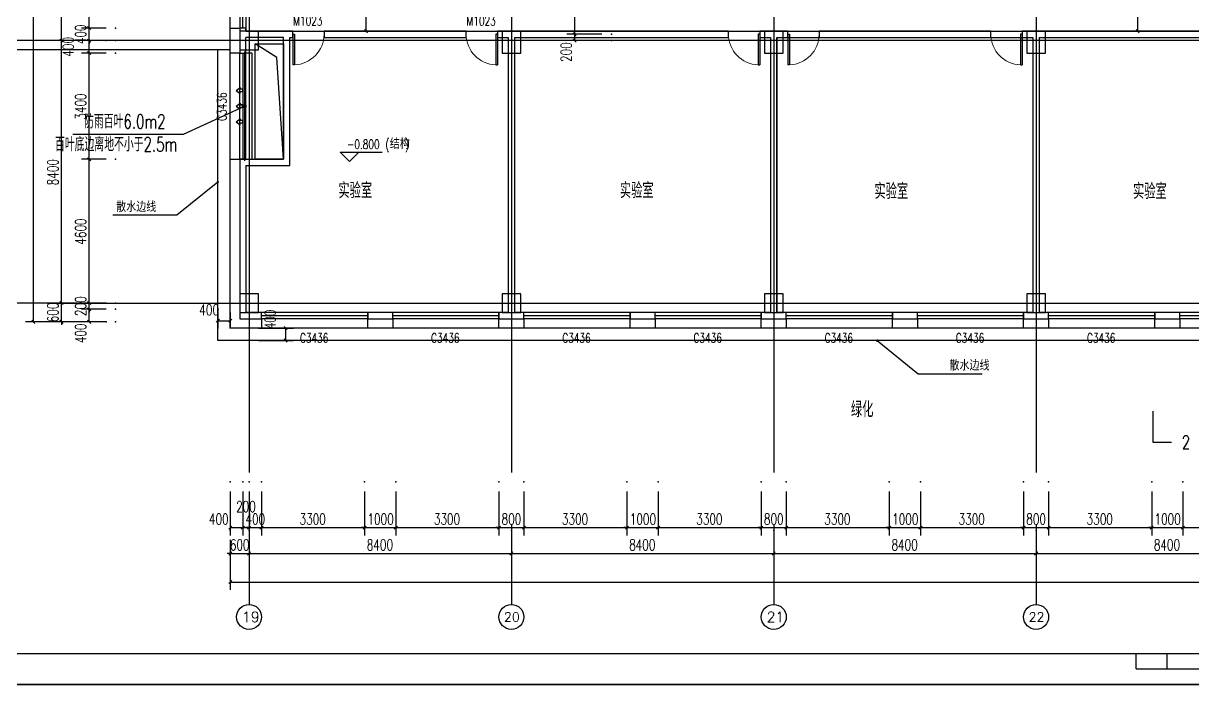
# Model space of a CAD drawing. Header units: inches. Extents: x -867 to 118033, y 723948 to 808048.
# Drawn here: x 17957 to 55394, y 723948 to 745109 of the extents above; entities that cross this region are included whole.
import ezdxf

# ---------------------------------------------------------------- set-up
doc = ezdxf.new("R2010")
doc.units = ezdxf.units.IN
doc.header["$MEASUREMENT"] = 0
for name, color, linetype in [('0-一般装修部位', 10, 'Continuous'), ('0-幕墙线', 10, 'Continuous'), ('0-轴线尺寸', 10, 'Continuous'), ('AXIS', 10, 'Continuous'), ('COLUMN', 10, 'Continuous'), ('DIM_ELEV', 10, 'Continuous'), ('DIM_LEAD', 10, 'Continuous'), ('DIM_SYMB', 10, 'Continuous'), ('DOOR_FIRE', 10, 'Continuous'), ('DOTE', 10, 'Continuous'), ('M-INFO-LVR', 10, 'Continuous'), ('M-INFO-LVR-TEXT', 10, 'Continuous'), ('M-INFO-ROOM-JZTZ', 10, 'Continuous'), ('PUB_DIM', 10, 'Continuous'), ('PUB_HATCH', 10, 'Continuous'), ('PUB_TEXT', 10, 'Continuous'), ('RD-侧石线', 10, 'Continuous'), ('WALL', 10, 'Continuous'), ('WINDOW', 10, 'Continuous'), ('图框', 10, 'Continuous'), ('排水', 10, 'Continuous')]:
    doc.layers.add(name, color=color, linetype=linetype)
doc.styles.add('_TCH_AXIS', font='COMPLEX', dxfattribs={"bigfont": 'GBCBIG'})
doc.styles.add('_TCH_DIM', font='SIMPLEX', dxfattribs={"bigfont": 'GBCBIG'})
doc.styles.add('_TCH_LABEL', font='COMPLEX', dxfattribs={"bigfont": 'GBCBIG'})
doc.styles.add('_TCH_WINDOW', font='SIMPLEX', dxfattribs={"bigfont": 'GBCBIG'})
doc.styles.add('DIM_FONT', font='SIMPLEX', dxfattribs={"width": 0.7, "bigfont": 'GBCBIG'})
doc.styles.add('M-TEXT1', font='tj-romans1.shx', dxfattribs={"width": 0.6, "bigfont": 'tj-hztxt1.shx'})

# ---------------------------------------------------------------- blocks, each defined once
blk = doc.blocks.new('F1_ACAD_FMEBLOCK8')
at = {"layer": 'PUB_HATCH', "color": 8}
for points in [[(-33275, -24275), (-33275, -23675), (-33875, -23675), (-33875, -24275)], [(-24875, -24375), (-24875, -23675), (-25475, -23675), (-25475, -24375)], [(-16475, -24375), (-16475, -23675), (-17075, -23675), (-17075, -24375)], [(-8075, -24375), (-8075, -23675), (-8675, -23675), (-8675, -24375)], [(-33275, -32675), (-33275, -32075), (-33875, -32075), (-33875, -32675)], [(-24875, -32675), (-24875, -32075), (-25475, -32075), (-25475, -32675)], [(-16475, -32675), (-16475, -32075), (-17075, -32075), (-17075, -32675)], [(-8075, -32675), (-8075, -32075), (-8675, -32075), (-8675, -32675)]]:
    blk.add_lwpolyline(points, close=True, dxfattribs=at)

msp = doc.modelspace()

# ---------------------------------------------------------------- linework, layer by layer
at = {"color": 7}
for p, q in [((53583, 724454), (53583, 724954)), ((54583, 724454), (54583, 724954)), ((53583, 724454), (63583, 724454)), ((-867, 723948), (118033, 723948))]:
    msp.add_line(p, q, dxfattribs=at)
msp.add_lwpolyline([(117033, 724948), (117033, 807048), (1633, 807048), (1633, 724948)], close=True, dxfattribs=at)
at = {"layer": '0-一般装修部位', "color": 3}
msp.add_lwpolyline([(33883, 758659), (33883, 752859), (25083, 752859), (25083, 746759), (25083, 744859), (59083, 744859), (59083, 746659), (36683, 746659), (36683, 758659), (33883, 758659)], dxfattribs=at)
msp.add_lwpolyline([(42083, 744659), (50283, 744659), (50283, 735859), (42083, 735859)], close=True, dxfattribs=at)
at = {"layer": '0-幕墙线', "color": 31}
for points in [[(24883, 744159), (24583, 744159), (24583, 744959), (24883, 744959)], [(25583, 735659), (25583, 735359), (24583, 735359), (24583, 740759), (24883, 740759)], [(29783, 735659), (29783, 735359), (28983, 735359), (28983, 735659)], [(33983, 735659), (33983, 735359), (33183, 735359), (33183, 735659)], [(38183, 735659), (38183, 735359), (37383, 735359), (37383, 735659)], [(42383, 735659), (42383, 735359), (41583, 735359), (41583, 735659)], [(46583, 735659), (46583, 735359), (45783, 735359), (45783, 735659)], [(50783, 735659), (50783, 735359), (49983, 735359), (49983, 735659)], [(54983, 735659), (54983, 735359), (54183, 735359), (54183, 735659)]]:
    msp.add_lwpolyline(points, dxfattribs=at)
msp.add_lwpolyline([(25083, 742499), (25083, 742419), (24883, 742419), (24883, 742499)], close=True, dxfattribs=at)
at = {"layer": '0-轴线尺寸', "color": 3, "lineweight": -2}
for p, q in [((18278, 735559), (18278, 801409)), ((19177, 744559), (19177, 752959)), ((20065, 744959), (20065, 746759)), ((20065, 744959), (20065, 745059)), ((20603, 744959), (19815, 744959)), ((20603, 744959), (19815, 744959)), ((20065, 744559), (20065, 744959)), ((20303, 744559), (18927, 744559)), ((20303, 744559), (18927, 744559)), ((19177, 736159), (19177, 744559)), ((20603, 744559), (19815, 744559)), ((20603, 744559), (19815, 744559)), ((20065, 744159), (20065, 744559)), ((20065, 744559), (20065, 744459)), ((20603, 744159), (19815, 744159)), ((20603, 744159), (19815, 744159)), ((20065, 740759), (20065, 744159)), ((20603, 740759), (19815, 740759)), ((20603, 740759), (19815, 740759)), ((20065, 736159), (20065, 740759)), ((20303, 736159), (18927, 736159)), ((20303, 736159), (18927, 736159)), ((19177, 736159), (19177, 736259)), ((19177, 735559), (19177, 736159)), ((20603, 736159), (19815, 736159)), ((20603, 736159), (19815, 736159)), ((20065, 736159), (20065, 736259)), ((20065, 735959), (20065, 736159)), ((20603, 735959), (19815, 735959)), ((20603, 735959), (19815, 735959)), ((20065, 735559), (20065, 735959)), ((20065, 735959), (20065, 735859)), ((20303, 735559), (18028, 735559)), ((20303, 735559), (18927, 735559)), ((19177, 735559), (19177, 735459)), ((20603, 735559), (19815, 735559)), ((24583, 730133), (24583, 728721)), ((24983, 730133), (24983, 728721)), ((24983, 730133), (24983, 728721)), ((25183, 730133), (25183, 728721)), ((25183, 730133), (25183, 728721)), ((25583, 730133), (25583, 728721)), ((25583, 730133), (25583, 728721)), ((28883, 730133), (28883, 728721)), ((28883, 730133), (28883, 728721)), ((29883, 730133), (29883, 728721)), ((29883, 730133), (29883, 728721)), ((33183, 730133), (33183, 728721)), ((33183, 730133), (33183, 728721)), ((33983, 730133), (33983, 728721)), ((33983, 730133), (33983, 728721)), ((37283, 730133), (37283, 728721)), ((37283, 730133), (37283, 728721)), ((38283, 730133), (38283, 728721)), ((38283, 730133), (38283, 728721)), ((41583, 730133), (41583, 728721)), ((41583, 730133), (41583, 728721)), ((42383, 730133), (42383, 728721)), ((42383, 730133), (42383, 728721)), ((45683, 730133), (45683, 728721)), ((45683, 730133), (45683, 728721)), ((46683, 730133), (46683, 728721)), ((46683, 730133), (46683, 728721)), ((49983, 730133), (49983, 728721)), ((49983, 730133), (49983, 728721)), ((50783, 730133), (50783, 728721)), ((50783, 730133), (50783, 728721)), ((54083, 730133), (54083, 728721)), ((54083, 730133), (54083, 728721)), ((55083, 730133), (55083, 728721)), ((55083, 730133), (55083, 728721)), ((24583, 728971), (24983, 728971)), ((24983, 728971), (25183, 728971)), ((25183, 728971), (25083, 728971)), ((25183, 728971), (25583, 728971)), ((25583, 728971), (28883, 728971)), ((25583, 728971), (25683, 728971)), ((28883, 728971), (28783, 728971)), ((28883, 728971), (29883, 728971)), ((29883, 728971), (29983, 728971)), ((29883, 728971), (33183, 728971)), ((33183, 728971), (33083, 728971)), ((33183, 728971), (33983, 728971)), ((33983, 728971), (34083, 728971)), ((33983, 728971), (37283, 728971)), ((37283, 728971), (37183, 728971)), ((37283, 728971), (38283, 728971)), ((38283, 728971), (38383, 728971)), ((38283, 728971), (41583, 728971)), ((41583, 728971), (41483, 728971)), ((41583, 728971), (42383, 728971)), ((42383, 728971), (45683, 728971)), ((42383, 728971), (42483, 728971)), ((45683, 728971), (45583, 728971)), ((45683, 728971), (46683, 728971)), ((46683, 728971), (49983, 728971)), ((46683, 728971), (46783, 728971)), ((49983, 728971), (49883, 728971)), ((49983, 728971), (50783, 728971)), ((50783, 728971), (54083, 728971)), ((50783, 728971), (50883, 728971)), ((54083, 728971), (53983, 728971)), ((54083, 728971), (55083, 728971)), ((55083, 728971), (58383, 728971)), ((55083, 728971), (55183, 728971)), ((24583, 728583), (24583, 727895)), ((24583, 728583), (24583, 726980)), ((25183, 728583), (25183, 727895)), ((25183, 728583), (25183, 727895)), ((33583, 728583), (33583, 727895)), ((33583, 728583), (33583, 727895)), ((41983, 728583), (41983, 727895)), ((41983, 728583), (41983, 727895)), ((50383, 728583), (50383, 727895)), ((50383, 728583), (50383, 727895)), ((24583, 728145), (24483, 728145)), ((24583, 728145), (25183, 728145)), ((25183, 728145), (33583, 728145)), ((25183, 728145), (25283, 728145)), ((33583, 728145), (41983, 728145)), ((41983, 728145), (50383, 728145)), ((50383, 728145), (58783, 728145)), ((24583, 727230), (93133, 727230))]:
    msp.add_line(p, q, dxfattribs=at)
at = {"layer": '0-轴线尺寸', "color": 3, "linetype": 'ByBlock'}
for p, q in [((20015, 745009), (20115, 744909)), ((20015, 745009), (20115, 744909)), ((19227, 744509), (19127, 744609)), ((19127, 744609), (19227, 744509)), ((20115, 744509), (20015, 744609)), ((20115, 744509), (20015, 744609)), ((20015, 744209), (20115, 744109)), ((20115, 744109), (20015, 744209)), ((20015, 740809), (20115, 740709)), ((20115, 740709), (20015, 740809)), ((19127, 736209), (19227, 736109)), ((19127, 736209), (19227, 736109)), ((20015, 736209), (20115, 736109)), ((20015, 736209), (20115, 736109)), ((20115, 735909), (20015, 736009)), ((20115, 735909), (20015, 736009)), ((18228, 735609), (18328, 735509)), ((19227, 735509), (19127, 735609)), ((20015, 735609), (20115, 735509)), ((24633, 729021), (24533, 728921)), ((24933, 728921), (25033, 729021)), ((25033, 729021), (24933, 728921)), ((25133, 728921), (25233, 729021)), ((25133, 728921), (25233, 729021)), ((25633, 729021), (25533, 728921)), ((25633, 729021), (25533, 728921)), ((28833, 728921), (28933, 729021)), ((28833, 728921), (28933, 729021)), ((29933, 729021), (29833, 728921)), ((29933, 729021), (29833, 728921)), ((33133, 728921), (33233, 729021)), ((33133, 728921), (33233, 729021)), ((34033, 729021), (33933, 728921)), ((34033, 729021), (33933, 728921)), ((37233, 728921), (37333, 729021)), ((37233, 728921), (37333, 729021)), ((38333, 729021), (38233, 728921)), ((38333, 729021), (38233, 728921)), ((41533, 728921), (41633, 729021)), ((41533, 728921), (41633, 729021)), ((42433, 729021), (42333, 728921)), ((42433, 729021), (42333, 728921)), ((45633, 728921), (45733, 729021)), ((45633, 728921), (45733, 729021)), ((46733, 729021), (46633, 728921)), ((46733, 729021), (46633, 728921)), ((49933, 728921), (50033, 729021)), ((49933, 728921), (50033, 729021)), ((50833, 729021), (50733, 728921)), ((50833, 729021), (50733, 728921)), ((54033, 728921), (54133, 729021)), ((54033, 728921), (54133, 729021)), ((55133, 729021), (55033, 728921)), ((55133, 729021), (55033, 728921)), ((24533, 728095), (24633, 728195)), ((25233, 728195), (25133, 728095)), ((25233, 728195), (25133, 728095)), ((33533, 728095), (33633, 728195)), ((33633, 728195), (33533, 728095)), ((42033, 728195), (41933, 728095)), ((41933, 728095), (42033, 728195)), ((50433, 728195), (50333, 728095)), ((50333, 728095), (50433, 728195)), ((24633, 727280), (24533, 727180))]:
    msp.add_line(p, q, dxfattribs=at)
at = {"layer": '0-轴线尺寸', "color": 3}
for p in [(20065, 744959), (20903, 744959), (20903, 744959), (19177, 744559), (20065, 744559), (20603, 744559), (20603, 744559), (20903, 744559), (20903, 744559), (20065, 744159), (20903, 744159), (20903, 744159), (20065, 740759), (20903, 740759), (20903, 740759), (19177, 736159), (20065, 736159), (20603, 736159), (20603, 736159), (20903, 736159), (20903, 736159), (20065, 735959), (20903, 735959), (20903, 735959), (20603, 735559), (20603, 735559), (20903, 735559), (24583, 730433), (24983, 730433), (24983, 730433), (25183, 730433), (25183, 730433), (25583, 730433), (25583, 730433), (28883, 730433), (28883, 730433), (29883, 730433), (29883, 730433), (33183, 730433), (33183, 730433), (33983, 730433), (33983, 730433), (37283, 730433), (37283, 730433), (38283, 730433), (38283, 730433), (41583, 730433), (41583, 730433), (42383, 730433), (42383, 730433), (45683, 730433), (45683, 730433), (46683, 730433), (46683, 730433), (49983, 730433), (49983, 730433), (50783, 730433), (50783, 730433), (54083, 730433), (54083, 730433), (55083, 730433), (55083, 730433), (24983, 728971), (25183, 728971), (25583, 728971), (28883, 728971), (29883, 728971), (33183, 728971), (33983, 728971), (37283, 728971), (38283, 728971), (41583, 728971), (42383, 728971), (45683, 728971), (46683, 728971), (49983, 728971), (50783, 728971), (54083, 728971), (55083, 728971), (24583, 728883), (24583, 728883), (25183, 728883), (25183, 728883), (33583, 728883), (33583, 728883), (41983, 728883), (41983, 728883), (50383, 728883), (50383, 728883), (25183, 728145), (33583, 728145), (41983, 728145), (50383, 728145)]:
    msp.add_point(p, dxfattribs=at)
at = {"layer": 'AXIS', "color": 3}
for p, q in [((20202, 744559), (16202, 744559)), ((20202, 736159), (16202, 736159)), ((25183, 729067), (25183, 726513)), ((33583, 729067), (33583, 726513)), ((41983, 729067), (41983, 726513)), ((50383, 729067), (50383, 726513))]:
    msp.add_line(p, q, dxfattribs=at)
at = {"layer": 'AXIS', "color": 7}
for centre in [(25183, 726113), (33583, 726113), (41983, 726113), (50383, 726113)]:
    msp.add_circle(centre, 400, dxfattribs=at)
at = {"layer": 'COLUMN', "color": 2, "ltscale": 3}
for points in [[(25483, 744259), (25483, 744859), (24883, 744859), (24883, 744259)], [(33883, 744159), (33883, 744859), (33283, 744859), (33283, 744159)], [(42283, 744159), (42283, 744859), (41683, 744859), (41683, 744159)], [(50683, 744159), (50683, 744859), (50083, 744859), (50083, 744159)], [(25483, 735859), (25483, 736459), (24883, 736459), (24883, 735859)], [(33883, 735859), (33883, 736459), (33283, 736459), (33283, 735859)], [(42283, 735859), (42283, 736459), (41683, 736459), (41683, 735859)], [(50683, 735859), (50683, 736459), (50083, 736459), (50083, 735859)]]:
    msp.add_lwpolyline(points, close=True, dxfattribs=at)
at = {"layer": 'DIM_ELEV', "color": 3}
for p, q in [((28395, 740687), (28095, 740987)), ((28095, 740987), (29449, 740987)), ((28395, 740687), (28695, 740987))]:
    msp.add_line(p, q, dxfattribs=at)
at = {"layer": 'DIM_LEAD', "color": 3}
for p, q in [((24183, 740032), (22870, 738969)), ((22870, 738969), (20823, 738969)), ((45297, 734956), (46609, 733893)), ((46609, 733893), (48656, 733893))]:
    msp.add_line(p, q, dxfattribs=at)
for points in [[(24198, 740044, 1), (24167, 740019, 1)], [(45281, 734969, 1), (45312, 734943, 1)]]:
    msp.add_lwpolyline(points, format="xyb", close=True, dxfattribs=at)
at = {"layer": 'DIM_SYMB', "color": 3}
msp.add_lwpolyline([(54116, 732703), (54116, 731703), (54716, 731703)], dxfattribs=at)
at = {"layer": 'DOOR_FIRE', "color": 7, "lineweight": 13}
for centre, start, end in [((26608, 744759), 271.4693, 0), ((33108, 744759), 180, 268.5307), ((41508, 744759), 180, 268.5307), ((42458, 744759), 271.4693, 0), ((49908, 744759), 180, 268.5307)]:
    msp.add_arc(centre, 975, start, end, dxfattribs=at)
at = {"layer": 'DOTE', "color": 26, "ltscale": 1000}
for p, q in [((25183, 803674), (25183, 730735)), ((33583, 803674), (33583, 730735)), ((41983, 803674), (41983, 730735)), ((50383, 803674), (50383, 730735)), ((99592, 744559), (18734, 744559)), ((18734, 736159), (99592, 736159))]:
    msp.add_line(p, q, dxfattribs=at)
at = {"layer": 'M-INFO-LVR', "color": 6}
msp.add_line((25033, 744209), (25033, 740709), dxfattribs=at)
at = {"layer": 'M-INFO-LVR', "color": 2}
for p, q in [((25183, 744159), (25183, 740759)), ((24770, 742959), (24898, 743053)), ((24770, 742959), (24898, 742865)), ((24898, 743053), (24898, 743002)), ((24983, 743002), (24898, 743002)), ((24898, 742865), (24898, 742916)), ((24983, 742916), (24898, 742916)), ((24983, 742916), (24983, 743002)), ((24770, 742459), (24898, 742553)), ((24770, 742459), (24898, 742365)), ((24898, 742553), (24898, 742502)), ((24983, 742502), (24898, 742502)), ((24983, 742416), (24898, 742416)), ((24898, 742365), (24898, 742416)), ((24983, 742416), (24983, 742502)), ((24770, 741959), (24898, 742053)), ((24898, 742053), (24898, 742002)), ((24983, 742002), (24898, 742002)), ((24983, 741916), (24983, 742002)), ((24770, 741959), (24898, 741865)), ((24898, 741865), (24898, 741916)), ((24983, 741916), (24898, 741916))]:
    msp.add_line(p, q, dxfattribs=at)
at = {"layer": 'M-INFO-LVR', "color": 2, "linetype": 'ByBlock'}
msp.add_lwpolyline([(25033, 740759), (25283, 740759), (25283, 744159), (25033, 744159)], dxfattribs=at)
at = {"layer": 'M-INFO-LVR-TEXT', "color": 3}
for p, q in [((23088, 741565), (25033, 742459)), ((23088, 741565), (25033, 742459)), ((19542, 741568), (23088, 741568)), ((19542, 741568), (23088, 741568))]:
    msp.add_line(p, q, dxfattribs=at)
at = {"layer": 'M-INFO-ROOM-JZTZ', "color": 1}
msp.add_lwpolyline([(26283, 740759), (26070, 744022), (25383, 744459)], dxfattribs=at)
msp.add_lwpolyline([(25383, 744459), (26283, 744459), (26283, 740759), (25383, 740759)], close=True, dxfattribs=at)
at = {"layer": 'PUB_DIM', "color": 3, "lineweight": -2}
for p, q in [((35611, 744759), (35611, 747359)), ((53636, 744859), (53636, 747259)), ((28930, 744859), (28930, 746559)), ((29183, 744859), (28680, 744859)), ((36483, 744759), (35361, 744759)), ((36483, 744759), (35361, 744759)), ((35611, 744559), (35611, 744759)), ((53833, 744859), (53386, 744859)), ((36483, 744559), (35361, 744559)), ((24183, 735859), (24183, 735344)), ((24583, 735859), (24583, 735344)), ((24183, 735594), (24583, 735594)), ((25483, 735359), (26608, 735359)), ((26358, 734959), (26358, 735359)), ((25483, 734959), (26608, 734959))]:
    msp.add_line(p, q, dxfattribs=at)
at = {"layer": 'PUB_DIM', "color": 3, "linetype": 'ByBlock'}
for p, q in [((28880, 744909), (28980, 744809)), ((35661, 744709), (35561, 744809)), ((35561, 744809), (35661, 744709)), ((53586, 744909), (53686, 744809)), ((35561, 744609), (35661, 744509)), ((24233, 735644), (24133, 735544)), ((24533, 735544), (24633, 735644)), ((26408, 735309), (26308, 735409)), ((26308, 735009), (26408, 734909))]:
    msp.add_line(p, q, dxfattribs=at)
at = {"layer": 'PUB_DIM', "color": 3}
for p in [(25183, 744859), (26383, 744859), (26383, 744859), (29483, 744859), (33583, 744859), (33583, 744859), (33883, 744859), (33883, 744859), (35611, 744759), (36583, 744859), (36583, 744859), (36783, 744759), (36783, 744759), (41983, 744859), (41983, 744859), (50383, 744859), (50383, 744859), (54133, 744859), (36783, 744559), (24183, 736159), (24583, 736159), (24583, 735594), (25183, 735359), (26358, 735359), (25183, 734959)]:
    msp.add_point(p, dxfattribs=at)
at = {"layer": 'PUB_HATCH', "color": 8}
msp.add_lwpolyline([(67583, 735359), (24583, 735359), (24583, 752559)], dxfattribs=at)
at = {"layer": 'RD-侧石线', "color": 7}
msp.add_lwpolyline([(24583, 744259), (24583, 744259), (1633, 744259)], dxfattribs=at)
at = {"layer": 'WALL', "color": 2}
for p, q in [((25083, 744959), (24883, 744959)), ((24883, 744959), (24883, 744759)), ((24883, 744759), (24883, 744159)), ((25083, 744859), (25083, 744959)), ((26383, 744859), (25083, 744859)), ((26283, 744659), (25083, 744659)), ((25083, 744159), (25083, 744659)), ((26283, 740759), (26283, 744659)), ((26583, 744859), (26383, 744859)), ((26483, 740559), (26483, 744659)), ((26483, 744659), (26583, 744659)), ((26583, 744659), (26583, 744859)), ((27583, 744859), (27583, 744659)), ((32133, 744859), (27583, 744859)), ((27583, 744659), (32133, 744659)), ((32133, 744659), (32133, 744859)), ((33583, 744859), (33133, 744859)), ((33133, 744859), (33133, 744659)), ((33133, 744659), (33483, 744659)), ((33483, 744659), (33483, 735859)), ((40533, 744859), (33583, 744859)), ((33683, 744659), (33683, 735859)), ((33683, 744659), (40533, 744659)), ((40533, 744659), (40533, 744859)), ((41533, 744859), (41533, 744659)), ((41983, 744859), (41533, 744859)), ((41533, 744659), (41883, 744659)), ((41883, 744659), (41883, 735859)), ((42433, 744859), (41983, 744859)), ((42083, 744659), (42083, 735859)), ((42083, 744659), (42433, 744659)), ((42433, 744659), (42433, 744859)), ((43433, 744859), (43433, 744659)), ((48933, 744859), (43433, 744859)), ((43433, 744659), (48933, 744659)), ((48933, 744659), (48933, 744859)), ((50383, 744859), (49933, 744859)), ((49933, 744859), (49933, 744659)), ((49933, 744659), (50283, 744659)), ((50283, 744659), (50283, 735859)), ((57383, 744859), (50383, 744859)), ((50483, 744659), (57383, 744659)), ((50483, 744659), (50483, 735859)), ((24883, 744159), (25083, 744159)), ((25083, 740759), (24883, 740759)), ((24883, 740759), (24883, 740659)), ((24883, 740659), (24883, 735659)), ((25083, 740759), (26283, 740759)), ((25083, 740559), (26483, 740559)), ((25083, 740559), (25083, 735859)), ((24883, 735659), (25583, 735659)), ((25583, 735859), (25083, 735859)), ((25583, 735659), (25583, 735859)), ((29783, 735859), (28983, 735859)), ((28983, 735859), (28983, 735659)), ((28983, 735659), (29783, 735659)), ((29783, 735659), (29783, 735859)), ((33183, 735859), (33183, 735659)), ((33483, 735859), (33183, 735859)), ((33183, 735659), (33583, 735659)), ((33583, 735659), (33983, 735659)), ((33983, 735859), (33683, 735859)), ((33983, 735659), (33983, 735859)), ((37383, 735859), (37383, 735659)), ((38183, 735859), (37383, 735859)), ((37383, 735659), (38183, 735659)), ((38183, 735659), (38183, 735859)), ((41583, 735859), (41583, 735659)), ((41883, 735859), (41583, 735859)), ((41583, 735659), (41983, 735659)), ((41983, 735659), (42383, 735659)), ((42383, 735859), (42083, 735859)), ((42383, 735659), (42383, 735859)), ((46583, 735859), (45783, 735859)), ((45783, 735859), (45783, 735659)), ((45783, 735659), (46583, 735659)), ((46583, 735659), (46583, 735859)), ((49983, 735859), (49983, 735659)), ((50283, 735859), (49983, 735859)), ((49983, 735659), (50383, 735659)), ((50383, 735659), (50783, 735659)), ((50783, 735859), (50483, 735859)), ((50783, 735659), (50783, 735859)), ((54183, 735859), (54183, 735659)), ((54983, 735859), (54183, 735859)), ((54183, 735659), (54983, 735659)), ((54983, 735659), (54983, 735859))]:
    msp.add_line(p, q, dxfattribs=at)
at = {"layer": 'WINDOW', "color": 4}
for p, q in [((24883, 748359), (24883, 744959)), ((24983, 744959), (24983, 748359)), ((25083, 748359), (25083, 744959)), ((25083, 744959), (24883, 744959)), ((24883, 740759), (24883, 744159)), ((24883, 744159), (25083, 744159)), ((24983, 744159), (24983, 740759)), ((25083, 740759), (25083, 744159)), ((24883, 740759), (25083, 740759)), ((25583, 735659), (25583, 735859)), ((28983, 735859), (25583, 735859)), ((25583, 735759), (28983, 735759)), ((28983, 735659), (25583, 735659)), ((28983, 735659), (28983, 735859)), ((33183, 735859), (29783, 735859)), ((29783, 735659), (29783, 735859)), ((29783, 735759), (33183, 735759)), ((33183, 735659), (29783, 735659)), ((33183, 735659), (33183, 735859)), ((33983, 735659), (33983, 735859)), ((37383, 735859), (33983, 735859)), ((33983, 735759), (37383, 735759)), ((37383, 735659), (33983, 735659)), ((37383, 735659), (37383, 735859)), ((41583, 735859), (38183, 735859)), ((38183, 735659), (38183, 735859)), ((38183, 735759), (41583, 735759)), ((41583, 735659), (38183, 735659)), ((41583, 735659), (41583, 735859)), ((45783, 735859), (42383, 735859)), ((42383, 735659), (42383, 735859)), ((42383, 735759), (45783, 735759)), ((45783, 735659), (42383, 735659)), ((45783, 735659), (45783, 735859)), ((46583, 735659), (46583, 735859)), ((49983, 735859), (46583, 735859)), ((46583, 735759), (49983, 735759)), ((49983, 735659), (46583, 735659)), ((49983, 735659), (49983, 735859)), ((50783, 735659), (50783, 735859)), ((54183, 735859), (50783, 735859)), ((50783, 735759), (54183, 735759)), ((54183, 735659), (50783, 735659)), ((54183, 735659), (54183, 735859)), ((54983, 735659), (54983, 735859)), ((58383, 735859), (54983, 735859)), ((54983, 735759), (58383, 735759)), ((58383, 735659), (54983, 735659))]:
    msp.add_line(p, q, dxfattribs=at)
at = {"layer": 'WINDOW', "color": 7}
for p, q in [((26583, 744759), (26633, 744759)), ((26583, 744759), (26583, 743784)), ((26633, 744759), (26633, 743784)), ((33133, 744759), (33083, 744759)), ((33083, 744759), (33083, 743784)), ((33133, 744759), (33133, 743784)), ((41533, 744759), (41483, 744759)), ((41483, 744759), (41483, 743784)), ((41533, 744759), (41533, 743784)), ((42433, 744759), (42483, 744759)), ((42433, 744759), (42433, 743784)), ((42483, 744759), (42483, 743784)), ((49883, 744759), (49883, 743784)), ((49933, 744759), (49883, 744759)), ((49933, 744759), (49933, 743784)), ((26633, 743784), (26583, 743784)), ((33083, 743784), (33133, 743784)), ((41483, 743784), (41533, 743784)), ((42483, 743784), (42433, 743784)), ((49883, 743784), (49933, 743784))]:
    msp.add_line(p, q, dxfattribs=at)
at = {"layer": '图框', "color": 1}
msp.add_lwpolyline([(-867, 808048), (118033, 808048), (118033, 723948), (-867, 723948)], close=True, dxfattribs=at)
at = {"layer": '排水', "color": 5}
msp.add_lwpolyline([(67583, 734959), (24183, 734959), (24183, 744259)], dxfattribs=at)

# ---------------------------------------------------------------- block references
at = {"layer": 'PUB_HATCH', "color": 8}
msp.add_blockref('F1_ACAD_FMEBLOCK8', (58758, 768534), dxfattribs=at)

# ---------------------------------------------------------------- texts
at = {"layer": '0-轴线尺寸', "color": 7, "style": 'DIM_FONT', "width": 0.7}
for s, p in [('400', (19965, 744444)), ('400', (19565, 744044)), ('3400', (19965, 742027)), ('8400', (19077, 739927)), ('4600', (19965, 738027)), ('600', (19077, 735544)), ('200', (19965, 735744)), ('400', (19965, 734874))]:
    msp.add_text(s, height=350, rotation=90, dxfattribs=at).set_placement(p)
for s, p in [('200', (24768, 729471)), ('400', (23898, 729071)), ('400', (25068, 729071)), ('3300', (26801, 729071)), ('1000', (28974, 729071)), ('3300', (31101, 729071)), ('800', (33268, 729071)), ('3300', (35201, 729071)), ('1000', (37374, 729071)), ('3300', (39501, 729071)), ('800', (41668, 729071)), ('3300', (43601, 729071)), ('1000', (45774, 729071)), ('3300', (47901, 729071)), ('800', (50068, 729071)), ('3300', (52001, 729071)), ('1000', (54174, 729071)), ('600', (24568, 728245)), ('8400', (28951, 728245)), ('8400', (37351, 728245)), ('8400', (45751, 728245)), ('8400', (54151, 728245))]:
    msp.add_text(s, height=350, dxfattribs=at).set_placement(p)
at = {"layer": 'AXIS', "color": 7, "style": '_TCH_AXIS'}
for s, height, p in [('19', 328.4, (24956, 725949)), ('21', 328.4, (41756, 725949)), ('20', 294.3, (33344, 725966)), ('22', 294.3, (50144, 725966))]:
    msp.add_text(s, height=height, dxfattribs=at).set_placement(p)
at = {"layer": 'M-INFO-LVR-TEXT', "color": 3, "style": 'M-TEXT1', "width": 0.7}
for s, p in [('防雨百叶6.0m2', (19899, 741746)), ('百叶底边离地不小于2.5m', (18969, 741014))]:
    msp.add_text(s, height=450, dxfattribs=at).set_placement(p)
at = {"layer": 'PUB_DIM', "color": 7, "style": 'DIM_FONT', "width": 0.7}
for s, p in [('200', (35511, 743874)), ('400', (26033, 735321))]:
    msp.add_text(s, height=350, rotation=90, dxfattribs=at).set_placement(p)
msp.add_text('400', height=350, dxfattribs=at).set_placement((23590, 735766))
at = {"layer": 'PUB_TEXT', "color": 7, "width": 0.705882}
for s, height, style, p in [('-0.800', 297.5, '_TCH_DIM', (28319, 741092)), ('(', 298, '_TCH_DIM', (29549, 741092)), (')', 298, '_TCH_DIM', (30181, 741092)), ('2', 425, '_TCH_LABEL', (55052, 731490))]:
    msp.add_text(s, height=height, dxfattribs=dict(at, style=style)).set_placement(p)
at = {"layer": 'PUB_TEXT', "color": 7}
for s, height, style, p in [('结构', 337.6, '_TCH_DIM', (29689, 741092)), ('实验室', 500, 'DIM_FONT', (28043, 739512)), ('实验室', 500, 'DIM_FONT', (37056, 739512)), ('实验室', 500, 'DIM_FONT', (45206, 739487)), ('实验室', 500, 'DIM_FONT', (53485, 739487)), ('散水边线', 337.6, '_TCH_DIM', (20928, 739074)), ('散水边线', 337.6, '_TCH_DIM', (47609, 733998)), ('绿化', 500, 'DIM_FONT', (44454, 732505))]:
    msp.add_text(s, height=height, dxfattribs=dict(at, style=style)).set_placement(p)
at = {"layer": 'WINDOW', "color": 7, "style": '_TCH_WINDOW', "width": 0.705882}
for s, p in [('M1023', (26596, 745041)), ('M1023', (32146, 745041)), ('C3436', (26813, 734894)), ('C3436', (31013, 734894)), ('C3436', (35213, 734894)), ('C3436', (39413, 734894)), ('C3436', (43613, 734894)), ('C3436', (47813, 734894)), ('C3436', (52013, 734894))]:
    msp.add_text(s, height=297.5, dxfattribs=at).set_placement(p)
msp.add_text('C3436', height=297.5, rotation=90, dxfattribs=at).set_placement((24463, 741989))

doc.saveas('drawing.dxf')
